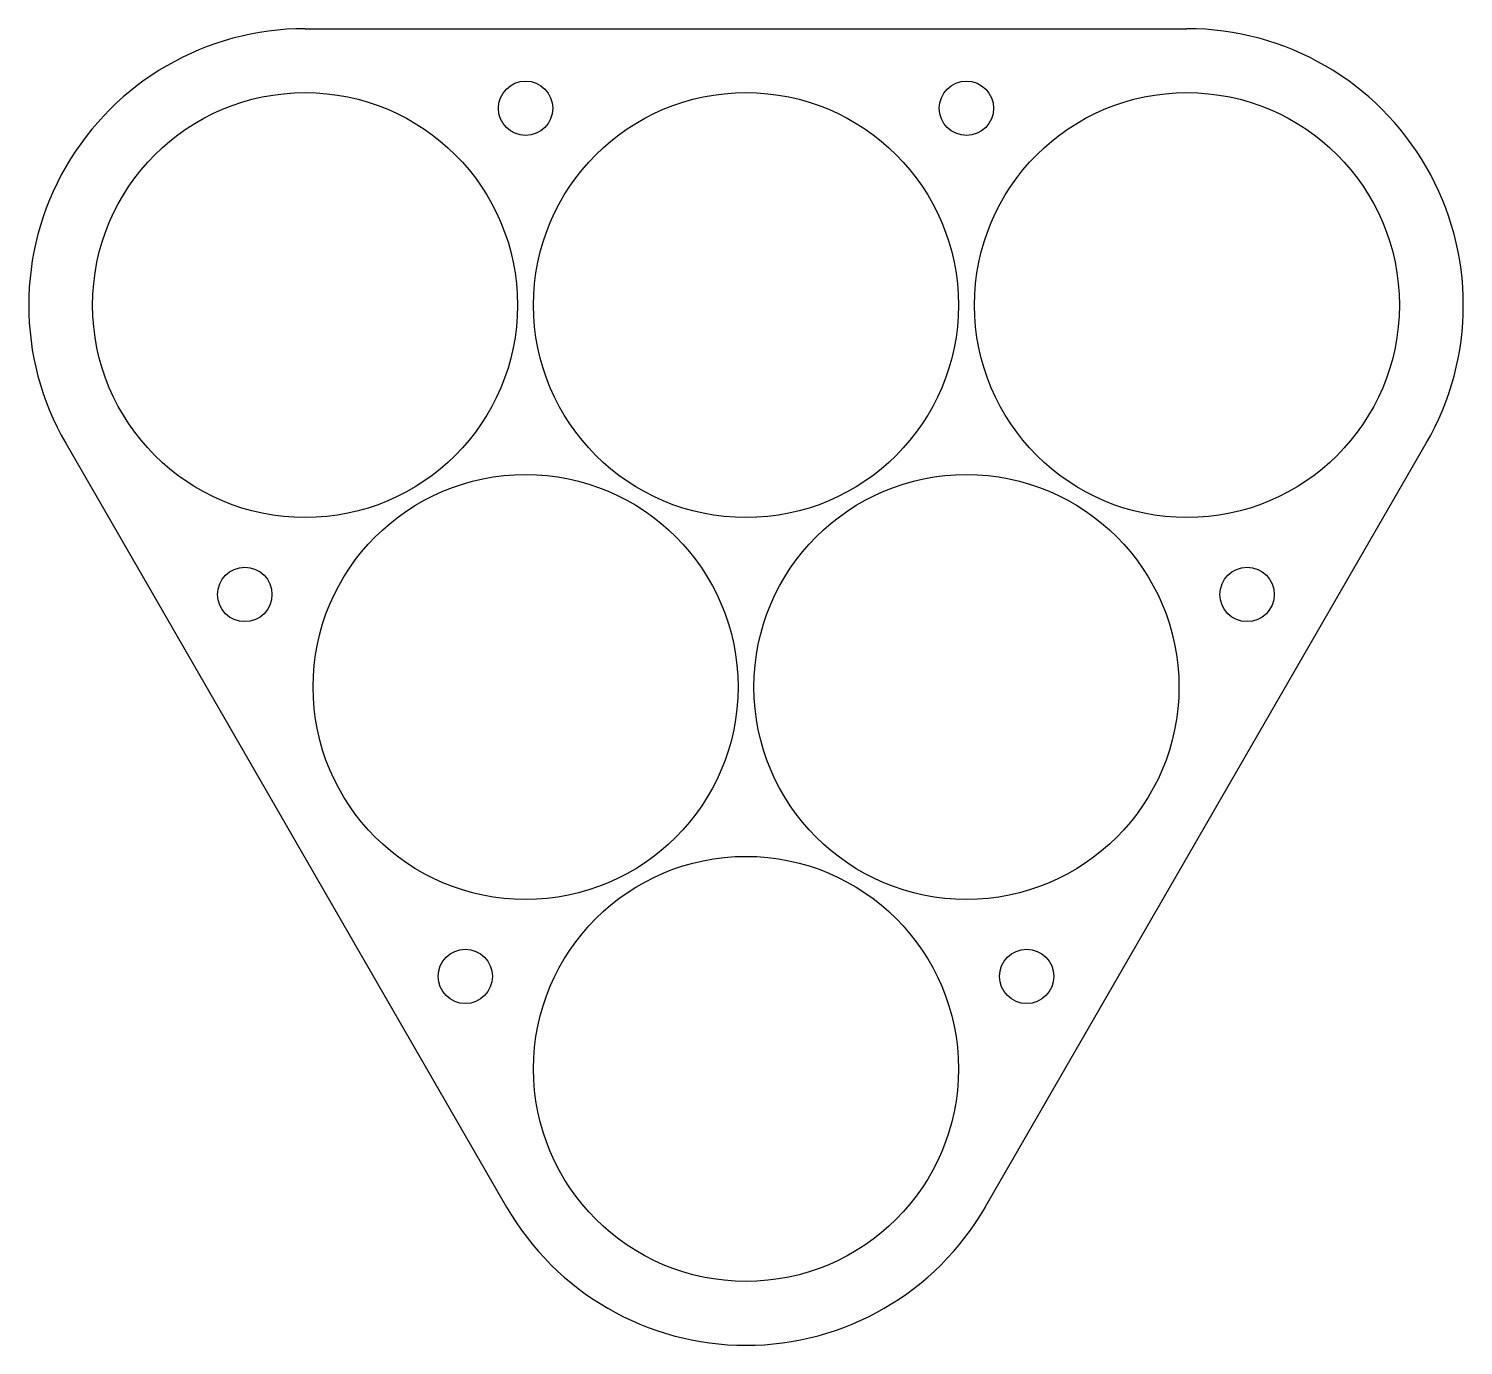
# Model space of a CAD drawing. Header units: millimetres. Extents: x -51 to 173, y 7 to 213.
import ezdxf

# ---------------------------------------------------------------- set-up
doc = ezdxf.new("R2010")
doc.units = ezdxf.units.MM
doc.layers.get('0').update_dxf_attribs({"lineweight": 25, "true_color": 0xffffff})

msp = doc.modelspace()

# ---------------------------------------------------------------- linework, layer by layer
for p, q in [((-8.05, 213.3), (129.95, 213.3)), ((-45.51, 148.42), (23.49, 28.91)), ((98.4, 28.91), (167.4, 148.42))]:
    msp.add_line(p, q)
for centre, radius in [((26.45, 200.85), 4.25), ((95.45, 200.85), 4.25), ((-8.05, 170.05), 33.25), ((60.95, 170.05), 33.25), ((129.95, 170.05), 33.25), ((26.45, 110.29), 33.25), ((95.45, 110.29), 33.25), ((-17.48, 124.77), 4.25), ((139.37, 124.77), 4.25), ((60.95, 50.54), 33.25), ((17.02, 65.01), 4.25), ((104.87, 65.01), 4.25)]:
    msp.add_circle(centre, radius)
for centre, start, end in [((-8.05, 170.05), 90, 209.9995), ((129.95, 170.05), 329.9999, 90), ((60.95, 50.54), 209.9995, 329.9999)]:
    msp.add_arc(centre, 43.25, start, end)

doc.saveas('drawing.dxf')
